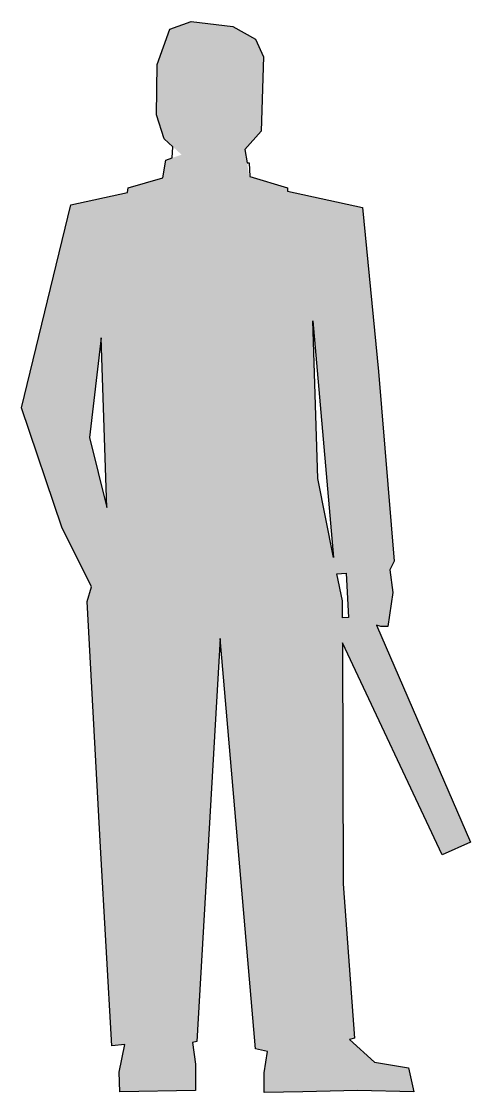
# Model space of a CAD drawing. Extents: x 3516 to 4276, y -4494 to -2681.
import ezdxf

# ---------------------------------------------------------------- set-up
doc = ezdxf.new("R2010")
doc.units = 0
doc.layers.get('0').update_dxf_attribs({"linetype": 'CONTINUOUS'})

# ---------------------------------------------------------------- blocks, each defined once
blk = doc.blocks.new('*U0')
at = {"linetype": 'CONTINUOUS'}
for points in [[(3802.9, -2681), (3767, -2694.2), (3873.6, -2689.4)], [(3767, -2694.2), (3745.4, -2754.1), (3911.9, -2710.9)], [(3873.6, -2689.4), (3767, -2694.2), (3911.9, -2710.9)], [(3911.9, -2710.9), (3745.4, -2754.1), (3925.1, -2740.9)], [(3745.4, -2754.1), (3744.2, -2839.1), (3921.5, -2866.6)], [(3925.1, -2740.9), (3745.4, -2754.1), (3921.5, -2866.6)], [(3744.2, -2839.1), (3757.4, -2879.8), (3921.5, -2866.6)], [(3921.5, -2866.6), (3757.4, -2879.8), (3893.9, -2897.8)], [(3757.4, -2879.8), (3786.8, -2906.7), (3893.9, -2897.8)], [(3893.9, -2897.8), (3786.8, -2906.7), (3901.1, -2942.9)], [(3759.8, -2915.7), (3755, -2945.7), (3901.1, -2942.9)], [(3786.8, -2906.7), (3759.8, -2915.7), (3901.1, -2942.9)], [(3755, -2945.7), (3696.3, -2962.4), (3965.8, -2962.4)], [(3901.1, -2942.9), (3755, -2945.7), (3965.8, -2962.4)], [(3695.1, -2970.8), (3599.3, -2991.2), (4092.7, -2996)], [(3696.3, -2962.4), (3695.1, -2970.8), (3965.8, -2968.4)], [(3965.8, -2968.4), (3695.1, -2970.8), (4092.7, -2996)], [(3965.8, -2962.4), (3696.3, -2962.4), (3965.8, -2968.4)], [(3599.3, -2991.2), (3515.5, -3334.9), (3650.8, -3216.3)], [(3599.3, -2991.2), (4008.9, -3187.6), (4092.7, -2996)], [(3599.3, -2991.2), (3650.8, -3216.3), (4008.9, -3187.6)], [(4092.7, -2996), (4008.9, -3187.6), (4120.3, -3273.8)], [(4008.9, -3187.6), (3650.8, -3216.3), (4017.3, -3454.6)], [(4008.9, -3187.6), (4044.1, -3588.6), (4120.3, -3273.8)], [(3650.8, -3216.3), (3515.5, -3334.9), (3630.5, -3385.2)], [(3650.8, -3216.3), (3660.4, -3503.7), (4017.3, -3454.6)], [(4120.3, -3273.8), (4044.1, -3588.6), (4146.6, -3594.7)], [(3515.5, -3334.9), (3583.8, -3537.2), (3630.5, -3385.2)], [(3630.5, -3385.2), (3583.8, -3537.2), (3660.4, -3503.7)], [(4017.3, -3454.6), (3660.4, -3503.7), (4044.1, -3588.6)], [(3660.4, -3503.7), (3583.8, -3537.2), (4044.1, -3588.6)], [(3583.8, -3537.2), (3634.1, -3637.8), (4044.1, -3588.6)], [(4044.1, -3588.6), (3634.1, -3637.8), (4146.6, -3594.7)], [(4146.6, -3594.7), (3634.1, -3637.8), (4065.2, -3615.1)], [(4146.6, -3594.7), (4065.2, -3615.1), (4139.4, -3609.1)], [(4065.2, -3615.1), (3634.1, -3637.8), (4049.6, -3616.3)], [(4049.6, -3616.3), (3634.1, -3637.8), (4059.2, -3661.8)], [(4139.4, -3609.1), (4065.2, -3615.1), (4144.2, -3647.4)], [(4065.2, -3615.1), (4069, -3689.8), (4144.2, -3647.4)], [(3634.1, -3637.8), (3626.9, -3663), (4059.2, -3661.8)], [(4059.2, -3661.8), (3626.9, -3663), (4059.2, -3690.7)], [(4144.2, -3647.4), (4069, -3689.8), (4135.8, -3704.9)], [(3626.9, -3663), (3852, -3725.3), (4059.2, -3690.7)], [(3626.9, -3663), (3649.6, -4078.5), (3852, -3725.3)], [(4059.2, -3690.7), (3852, -3725.3), (4116.5, -3703)], [(4069, -3689.8), (4059.2, -3690.7), (4135.8, -3704.9)], [(4059.2, -3690.7), (4116.5, -3703), (4135.8, -3704.9)], [(4116.5, -3703), (3852, -3725.3), (4059.3, -3732.7)], [(4116.5, -3703), (4059.3, -3732.7), (4276, -4070.2)], [(4116.5, -3703), (4124, -3704.9), (4135.8, -3704.9)], [(3852, -3725.3), (3649.6, -4078.5), (3812.5, -4407.9)], [(3852, -3725.3), (3911.9, -4419.8), (4059.3, -3732.7)], [(4059.3, -3732.7), (3911.9, -4419.8), (4060.4, -4140.8)], [(4059.3, -3732.7), (4228.1, -4091.7), (4276, -4070.2)], [(3649.6, -4078.5), (3690.4, -4412.6), (3812.5, -4407.9)], [(3649.6, -4078.5), (3668.8, -4415), (3690.4, -4412.6)], [(4060.4, -4140.8), (3911.9, -4419.8), (4079.6, -4401.9)], [(4079.6, -4401.9), (3911.9, -4419.8), (4071.2, -4404.3)], [(4071.2, -4404.3), (3911.9, -4419.8), (4113.1, -4442.6)], [(3690.4, -4412.6), (3680.8, -4459.4), (3810.1, -4446.2)], [(3812.5, -4407.9), (3690.4, -4412.6), (3805.3, -4409.1)], [(3805.3, -4409.1), (3690.4, -4412.6), (3810.1, -4446.2)], [(3911.9, -4419.8), (3932.3, -4424.6), (4113.1, -4442.6)], [(3932.3, -4424.6), (3926.3, -4460.5), (4113.1, -4442.6)], [(3810.1, -4446.2), (3680.8, -4459.4), (3810.1, -4490.5)], [(3680.8, -4459.4), (3682, -4492.9), (3810.1, -4490.5)], [(4113.1, -4442.6), (3926.3, -4460.5), (4170.6, -4452.2)], [(4170.6, -4452.2), (3926.3, -4460.5), (4084.3, -4490.5)], [(4170.6, -4452.2), (4084.3, -4490.5), (4180.1, -4492.9)], [(3926.3, -4460.5), (3926.3, -4494.1), (4084.3, -4490.5)], [(4084.3, -4490.5), (3926.3, -4494.1), (3992.1, -4492.9)]]:
    blk.add_solid(points, dxfattribs=at)

msp = doc.modelspace()

# ---------------------------------------------------------------- linework, layer by layer
at = {"color": 0}
for points in [[(4059.3, -3732.7), (4060.4, -4140.8), (4079.6, -4401.9), (4071.2, -4404.3), (4113.1, -4442.6), (4170.6, -4452.2), (4180.1, -4492.9), (4084.3, -4490.5), (3992.1, -4492.9), (3926.3, -4494.1), (3926.3, -4460.5), (3932.3, -4424.6), (3911.9, -4419.8), (3852, -3725.3), (3812.5, -4407.9), (3805.3, -4409.1), (3810.1, -4446.2), (3810.1, -4490.5), (3682, -4492.9), (3680.8, -4459.4), (3690.4, -4412.6), (3668.8, -4415), (3649.6, -4078.5), (3626.9, -3663), (3634.1, -3637.8), (3583.8, -3537.2), (3515.5, -3334.9), (3599.3, -2991.2), (3695.1, -2970.8), (3696.3, -2962.4), (3755, -2945.7), (3759.8, -2915.7), (3770.6, -2912.1), (3771.8, -2893), (3757.4, -2879.8), (3744.2, -2839.1), (3745.4, -2754.1), (3767, -2694.2), (3802.9, -2681), (3873.6, -2689.4), (3911.9, -2710.9), (3925.1, -2740.9), (3921.5, -2866.6), (3893.9, -2897.8), (3897.5, -2920.5), (3901.1, -2920.5), (3902.3, -2943.3), (3965.8, -2962.4), (3965.8, -2968.4), (4092.7, -2996), (4120.3, -3273.8), (4146.6, -3594.7), (4139.4, -3609.1), (4144.2, -3647.4), (4135.8, -3704.9), (4124, -3704.9), (4116.5, -3703), (4276, -4070.2), (4228.1, -4091.7)], [(4008.9, -3187.6), (4044.1, -3588.6), (4017.3, -3454.6), (4008.9, -3187.6)], [(4049.6, -3616.3), (4065.2, -3615.1), (4069, -3689.8), (4059.2, -3690.7), (4059.2, -3661.8), (4049.6, -3616.3)]]:
    msp.add_lwpolyline(points, close=True, dxfattribs=at)
for points in [[(3650.8, -3216.3), (3630.5, -3385.2), (3660.4, -3503.7), (3650.8, -3216.3)], [(3650.8, -3216.3), (3630.5, -3385.2), (3660.4, -3503.7), (3650.8, -3216.3), (3650.8, -3216.3)]]:
    msp.add_lwpolyline(points, dxfattribs=at)

# ---------------------------------------------------------------- block references
at = {"color": 0, "linetype": 'CONTINUOUS'}
msp.add_blockref('*U0', (0, 0), dxfattribs=at)

doc.saveas('drawing.dxf')
